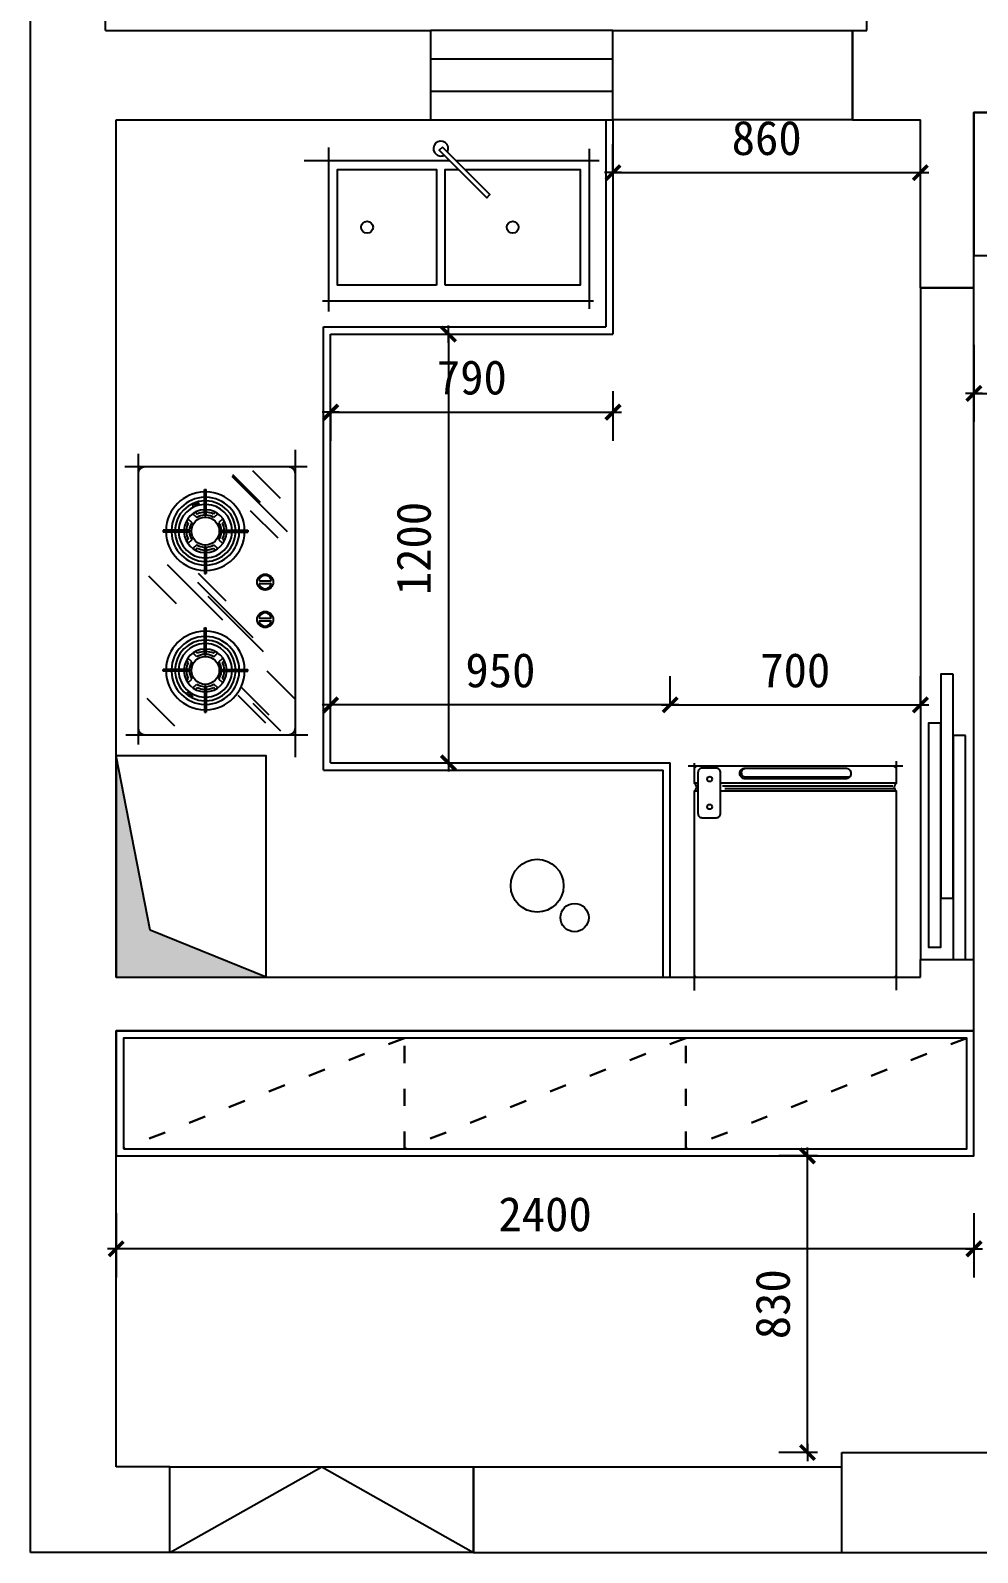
# Model space of a CAD drawing. Header units: millimetres. Extents: x -113526 to 211532, y -79714 to 28306.
# Drawn here: x 124862 to 127512, y -13280 to -9020 of the extents above; entities that cross this region are included whole.
import ezdxf

# ---------------------------------------------------------------- set-up
doc = ezdxf.new("R2010")
doc.units = ezdxf.units.MM
doc.header["$PDMODE"] = 35
doc.linetypes.add('ACAD_ISO03W100', pattern=[30, 12, -18])
doc.linetypes.add('CONTINOUS', pattern=[0])
doc.layers.add('墙线', color=7, linetype='CONTINOUS', lineweight=30)
doc.styles.add('标准', font='simhei.ttf')
doc.dimstyles.new('A3 HBA_80', dxfattribs={"dimscale": 80, "dimtxt": 2, "dimasz": 0.03, "dimexe": 2, "dimexo": 2.5, "dimgap": 0.6, "dimtad": 1, "dimdec": 0, "dimzin": 0, "dimdsep": 46, "dimtxsty": '标准', "dimblk": 'HBA_DIMENSION_TICK', "dimcen": 0, "dimclrd": 1, "dimclre": 1, "dimclrt": 2, "dimadec": 0, "dimazin": 0, "dimtfac": 1, "dimtdec": 0, "dimtix": 1, "dimtmove": 2, "dimatfit": 3, "dimldrblk": 'DOT', "dimfxl": 1, "dimtvp": 1, "dimtolj": 1, "dimtzin": 0, "dimarcsym": 0})

# ---------------------------------------------------------------- blocks, each defined once
blk = doc.blocks.new('A$C6AF918BA')
blk.add_hatch(color=8).paths.add_polyline_path([(44.8, 176.2, -0.749533), (19.5, 177.5, 0.416306), (34.4, 162.5, 0.414214), (49.2, 177.4), (49.2, 458.6, 0.201201), (44.8, 469.2)])
at = {"color": 4}
for p, q in [((61, 601.4, 0), (0, 601.4, 0)), ((14, 618.5, 0), (14, 18.4, 0)), ((61, 601.4, 0), (61, 109, 0)), ((84.1, 601.4, 0), (84.1, 109, 0)), ((640.6, 601.4, 0), (84.1, 601.4, 0)), ((604.7, 0, 0), (604.7, 634.1, 0)), ((5.1, 34.6, 0), (61, 34.6, 0)), ((84.1, 34.6, 0), (641.2, 34.6, 0))]:
    blk.add_line(p, q, dxfattribs=at)
at = {"color": 8}
for p, q in [((69.5, 591.1, 0), (69.5, 113.8, 0)), ((77.6, 594.8, 0), (77.6, 120.5, 0)), ((61, 45.4, 0), (61, 34.6, 0)), ((84.1, 45.4, 0), (84.1, 34.6, 0))]:
    blk.add_line(p, q, dxfattribs=at)
at = {"color": 8, "elevation": 0}
blk.add_lwpolyline([(49.2, 458.6), (49.2, 177.4, -0.414214), (34.4, 162.5), (34.4, 162.5, -0.414214), (19.5, 177.4), (19.5, 458.6, -0.414214), (34.4, 473.5), (34.4, 473.5, -0.414214)], format="xyb", close=True, dxfattribs=at)
blk.add_lwpolyline([(44.8, 469.2), (44.8, 176.2, -0.749582), (19.5, 177.5)], format="xyb", dxfattribs=at)
at = {"color": 4, "elevation": 0}
blk.add_lwpolyline([(19.3, 96.6), (19.3, 57.7, 0.414214), (31.6, 45.4), (145.8, 45.4, 0.414214), (158.1, 57.7), (158.1, 96.6, 0.414214), (145.8, 109), (31.6, 109, 0.414214)], format="xyb", close=True, dxfattribs=at)
at = {"color": 8}
for centre in [(49.8, 78.4, 0), (127.6, 78.4, 0)]:
    blk.add_circle(centre, 6.94, dxfattribs=at)
at = {"color": 4}
for centre, radius, start, end in [((24, 591.4, 0), 10, 90, 175.4783), ((72.6, 608.3, 0), 13.4, 210.606, 329.394), ((594.7, 591.4, 0), 10, 0, 90), ((24, 44.6, 0), 10, 184.5217, 270), ((594.7, 44.6, 0), 10, 270, 0), ((72.6, 27.7, 0), 13.4, 30.606, 149.394)]:
    blk.add_arc(centre, radius, start, end, dxfattribs=at)
blk = doc.blocks.new('A$C42CA00B0')
at = {"color": 4}
for p, q in [((812.9, 1.6), (812.9, 512)), ((849.2, 474.5), (36, 474.5)), ((62.9, 508.9), (62.9, 0)), ((0, 34.5), (860.2, 34.5))]:
    blk.add_line(p, q, dxfattribs=at)
at = {"color": 8}
for p, q in [((86.8, 371.3), (164.2, 448.7)), ((429.2, 367.4), (506.6, 444.8)), ((240.5, 331.2), (240.5, 404)), ((240.5, 404), (245.5, 404)), ((245.5, 331.2), (245.5, 404)), ((383.8, 237.2), (538.6, 392)), ((630.3, 331.2), (630.3, 404)), ((635.3, 404), (630.3, 404)), ((635.3, 331.2), (635.3, 404)), ((189.8, 314), (195, 308.8)), ((194.1, 321.1), (204.9, 310.2)), ((208.2, 335.2), (219, 324.4)), ((215.2, 339.5), (220.4, 334.3)), ((265.5, 334.3), (270.7, 339.5)), ((266.9, 324.4), (277.7, 335.2)), ((281.1, 310.2), (291.9, 321.1)), ((290.9, 308.8), (296.2, 314)), ((334.5, 152.4), (489.3, 307.2)), ((437.1, 228.3), (514.5, 305.7)), ((584.8, 308.8), (579.6, 314)), ((594.7, 310.2), (583.9, 321.1)), ((608.9, 324.4), (598, 335.2)), ((610.3, 334.3), (605.1, 339.5)), ((660.5, 339.5), (655.3, 334.3)), ((667.6, 335.2), (656.8, 324.4)), ((681.7, 321.1), (670.9, 310.2)), ((686, 314), (680.8, 308.8)), ((126.1, 288.8), (126.1, 283.8)), ((198, 288.8), (126.1, 288.8)), ((198, 283.8), (126.1, 283.8)), ((189.8, 258.5), (195, 263.8)), ((194.1, 251.5), (204.9, 262.3)), ((281.1, 262.3), (291.9, 251.5)), ((287.9, 288.8), (361.9, 288.8)), ((287.9, 283.8), (361.9, 283.8)), ((290.9, 263.8), (296.2, 258.5)), ((295, 123.8), (449.8, 278.6)), ((361.9, 288.8), (361.9, 283.8)), ((587.9, 288.8), (513.9, 288.8)), ((513.9, 288.8), (513.9, 283.8)), ((587.9, 283.8), (513.9, 283.8)), ((584.8, 263.8), (579.6, 258.5)), ((594.7, 262.3), (583.9, 251.5)), ((681.7, 251.5), (670.9, 262.3)), ((677.7, 288.8), (749.7, 288.8)), ((677.7, 283.8), (749.7, 283.8)), ((686, 258.5), (680.8, 263.8)), ((749.7, 288.8), (749.7, 283.8)), ((208.2, 237.4), (219, 248.2)), ((215.2, 233.1), (220.4, 238.3)), ((240.5, 241.4), (240.5, 167.8)), ((245.5, 241.4), (245.5, 167.8)), ((265.5, 238.3), (270.7, 233.1)), ((266.9, 248.2), (277.7, 237.4)), ((608.9, 248.2), (598, 237.4)), ((610.3, 238.3), (605.1, 233.1)), ((630.3, 241.4), (630.3, 167.8)), ((635.3, 241.4), (635.3, 167.8)), ((660.5, 233.1), (655.3, 238.3)), ((667.6, 237.4), (656.8, 248.2)), ((95.7, 116.9), (173.1, 194.3)), ((117.4, 108.1), (194.8, 185.4)), ((630.5, 56.8), (785.3, 211.6)), ((713.4, 131.7), (790.8, 209.1)), ((73, 75.5), (150.4, 152.9)), ((240.5, 167.8), (245.5, 167.8)), ((381.5, 134.3), (381.5, 103.6)), ((389.5, 134.3), (389.5, 103.6)), ((486.2, 134.3), (486.2, 103.6)), ((494.2, 134.3), (494.2, 103.6)), ((612.7, 82.4), (690.1, 159.8)), ((635.3, 167.8), (630.3, 167.8)), ((724.2, 76.5), (801.6, 153.9)), ((163.8, 36.1), (241.2, 113.5))]:
    blk.add_line(p, q, dxfattribs=at)
for centre, radius in [((172.3, 325.8), 3.58), ((178.2, 334.9), 3.58), ((243, 286.3), 39), ((632.8, 286.3), 39), ((705.7, 318.2), 3.58), ((709.7, 307.6), 3.58), ((385.5, 119), 22.5), ((490.2, 119), 22.5)]:
    blk.add_circle(centre, radius, dxfattribs=at)
at = {"color": 4}
for centre, start, end in [((82.9, 454.5), 90, 180), ((792.9, 454.5), 0, 90), ((82.9, 54.5), 180, 270), ((792.9, 54.5), 270, 0)]:
    blk.add_arc(centre, 20, start, end, dxfattribs=at)
at = {"color": 8}
for centre, radius, start, end in [((243, 286.3), 110, 91.3023, 178.6977), ((243, 286.3), 110, 1.3023, 88.6977), ((632.8, 286.3), 110, 91.3023, 178.6977), ((632.8, 286.3), 110, 1.3023, 88.6977), ((243, 286.3), 95, 91.5918, 178.4082), ((243, 286.3), 85, 91.6854, 178.3146), ((243, 286.3), 75, 91.9102, 178.0898), ((243, 286.3), 60, 92.388, 177.612), ((243, 286.3), 85, 1.6854, 88.3146), ((243, 286.3), 75, 1.9102, 88.0898), ((243, 286.3), 60, 2.388, 87.612), ((243, 286.3), 95, 1.5918, 88.4082), ((632.8, 286.3), 95, 91.5918, 178.4082), ((632.8, 286.3), 85, 91.6854, 178.3146), ((632.8, 286.3), 75, 91.9102, 178.0898), ((632.8, 286.3), 60, 92.388, 177.612), ((632.8, 286.3), 85, 1.6854, 88.3146), ((632.8, 286.3), 75, 1.9102, 88.0898), ((632.8, 286.3), 60, 2.388, 87.612), ((632.8, 286.3), 95, 1.5918, 88.4082), ((243, 286.3), 53, 154.8539, 177.2964), ((243, 286.3), 45, 147.8396, 176.8153), ((243, 286.3), 45, 93.1847, 122.1604), ((243, 286.3), 53, 92.7036, 115.1461), ((243, 331.5), 2.52, 186.7354, 353.2646), ((243, 286.3), 53, 64.8539, 87.2964), ((243, 286.3), 45, 57.8396, 86.8153), ((243, 286.3), 45, 3.1847, 32.1604), ((243, 286.3), 53, 2.7036, 25.1461), ((632.8, 286.3), 53, 154.8539, 177.2964), ((632.8, 286.3), 45, 147.8396, 176.8153), ((632.8, 286.3), 45, 93.1847, 122.1604), ((632.8, 286.3), 53, 92.7036, 115.1461), ((632.8, 331.4), 2.51, 183.9579, 356.0421), ((632.8, 286.3), 53, 64.8539, 87.2964), ((632.8, 286.3), 45, 57.8396, 86.8153), ((632.8, 286.3), 45, 3.1847, 32.1604), ((632.8, 286.3), 53, 2.7036, 25.1461), ((243, 286.3), 110, 181.3023, 268.6977), ((243, 286.3), 95, 181.5918, 268.4082), ((243, 286.3), 85, 181.6854, 268.3146), ((243, 286.3), 75, 181.9102, 268.0898), ((243, 286.3), 60, 182.388, 267.612), ((243, 286.3), 53, 182.7036, 205.1461), ((197.2, 286.3), 2.64, 288.751, 71.249), ((243, 286.3), 45, 183.1847, 212.1604), ((243, 286.3), 110, 271.3023, 358.6977), ((243, 286.3), 85, 271.6854, 358.3146), ((243, 286.3), 60, 272.388, 357.612), ((243, 286.3), 75, 271.9102, 358.0898), ((243, 286.3), 95, 271.5918, 358.4082), ((243, 286.3), 45, 327.8396, 356.8153), ((288.8, 286.3), 2.67, 110.5507, 249.4493), ((243, 286.3), 53, 334.8539, 357.2964), ((632.8, 286.3), 110, 181.3023, 268.6977), ((632.8, 286.3), 95, 181.5918, 268.4082), ((632.8, 286.3), 85, 181.6854, 268.3146), ((632.8, 286.3), 75, 181.9102, 268.0898), ((632.8, 286.3), 60, 182.388, 267.612), ((632.8, 286.3), 53, 182.7036, 205.1461), ((587, 286.3), 2.63, 288.412, 71.588), ((632.8, 286.3), 45, 183.1847, 212.1604), ((632.8, 286.3), 110, 271.3023, 358.6977), ((632.8, 286.3), 60, 272.388, 357.612), ((632.8, 286.3), 75, 271.9102, 358.0898), ((632.8, 286.3), 85, 271.6854, 358.3146), ((632.8, 286.3), 95, 271.5918, 358.4082), ((632.8, 286.3), 45, 327.8396, 356.8153), ((678.4, 286.3), 2.58, 104.2945, 255.7055), ((632.8, 286.3), 53, 334.8539, 357.2964), ((243, 286.3), 45, 237.8396, 266.8153), ((243, 286.3), 53, 244.8539, 267.2964), ((243, 240.4), 2.69, 21.7885, 158.2115), ((243, 286.3), 45, 273.1847, 302.1604), ((243, 286.3), 53, 272.7036, 295.1461), ((632.8, 286.3), 45, 237.8396, 266.8153), ((632.8, 286.3), 53, 244.8539, 267.2964), ((632.8, 240.5), 2.63, 17.9418, 162.0582), ((632.8, 286.3), 45, 273.1847, 302.1604), ((632.8, 286.3), 53, 272.7036, 295.1461), ((385.5, 119), 18.5, 111.3237, 248.6763), ((379.5, 134.3), 2, 0, 111.3237), ((391.5, 134.3), 2, 68.6763, 180), ((385.5, 119), 18.5, 291.3237, 68.6763), ((490.2, 119), 18.5, 111.3237, 248.6763), ((484.2, 134.3), 2, 0, 111.3237), ((496.2, 134.3), 2, 68.6763, 180), ((490.2, 119), 18.5, 291.3237, 68.6763), ((379.5, 103.6), 2, 248.6763, 0), ((391.5, 103.6), 2, 180, 291.3237), ((484.2, 103.6), 2, 248.6763, 0), ((496.2, 103.6), 2, 180, 291.3237)]:
    blk.add_arc(centre, radius, start, end, dxfattribs=at)
blk = doc.blocks.new('HBA_DIMENSION_TICK')
at = {"color": 0, "linetype": 'ByBlock'}
for p, q in [((-10, 0), (0, 0)), ((0, 0), (10, 0))]:
    blk.add_line(p, q, dxfattribs=at)
at = {"color": 50, "linetype": 'ByBlock'}
blk.add_solid([(-10, -7), (-7, -10), (7, 10), (10, 7)], dxfattribs=at)
blk = doc.blocks.new('*D220')
at = {"color": 157, "lineweight": -2, "transparency": 16777216}
for p, q in [((126492.1, -9417.7), (126492.1, -9337.7)), ((127352.1, -9417.7), (127352.1, -9337.7)), ((126494.5, -9417.7), (127349.7, -9417.7))]:
    blk.add_line(p, q, dxfattribs=at)
at = {"layer": 'Defpoints', "color": 0, "transparency": 16777216}
for p in [(127352.1, -9417.7), (126492.1, -9469.8), (127352.1, -9469.8)]:
    blk.add_point(p, dxfattribs=at)
at = {"color": 157, "lineweight": -2, "transparency": 16777216, "xscale": 2.4, "yscale": 2.4, "zscale": 2.4, "rotation": 180}
blk.add_blockref('HBA_DIMENSION_TICK', (126492.1, -9417.7), dxfattribs=at)
at = {"color": 157, "lineweight": -2, "transparency": 16777216, "xscale": 2.4, "yscale": 2.4, "zscale": 2.4}
blk.add_blockref('HBA_DIMENSION_TICK', (127352.1, -9417.7), dxfattribs=at)
at = {"color": 2, "transparency": 16777216, "insert": (126922.1, -9321.2), "char_height": 96, "attachment_point": 5, "style": '标准'}
blk.add_mtext('\\A1;860', dxfattribs=at)
blk = doc.blocks.new('_Dot')
at = {"color": 0, "linetype": 'ByBlock', "lineweight": -2}
blk.add_line((-0.5, 0), (-1, 0), dxfattribs=at)
at = {"color": 0, "linetype": 'ByBlock', "const_width": 0.5}
blk.add_lwpolyline([(-0.25, 0, 1), (0.25, 0, 1)], format="xyb", close=True, dxfattribs=at)
blk = doc.blocks.new('fgjmjgf')
at = {"color": 4}
for p, q in [((125696, -9347.6), (125696, -9805.9)), ((126425, -9350.8), (126425, -9799.1)), ((125628.2, -9383.6), (126034.7, -9383.6)), ((125696, -9383.6), (125696, -9757.6)), ((126052.3, -9383.6), (126453.7, -9383.6)), ((125679.1, -9776.3), (126437.6, -9776.3)), ((125696, -9776.3), (126425, -9776.3))]:
    blk.add_line(p, q, dxfattribs=at)
at = {"color": 250}
for p, q in [((126077.2, -9408.6), (126400, -9408.6)), ((126400, -9408.6), (126400, -9732.7))]:
    blk.add_line(p, q, dxfattribs=at)
at = {"color": 4}
blk.add_lwpolyline([(126014.7, -9346), (126005.8, -9354.8), (126139, -9488), (126147.9, -9479.2)], close=True, dxfattribs=at)
blk.add_lwpolyline([(126014.7, -9346), (126005.8, -9354.8), (126139, -9488), (126147.9, -9479.2)], close=True, dxfattribs=at)
at = {"color": 250}
blk.add_lwpolyline([(125997.8, -9732.7), (125720.9, -9732.7), (125720.9, -9408.6), (125997.8, -9408.6)], close=True, dxfattribs=at)
blk.add_lwpolyline([(125997.8, -9732.7), (125720.9, -9732.7), (125720.9, -9408.6), (125997.8, -9408.6)], close=True, dxfattribs=at)
for points in [[(126022.7, -9732.7), (126022.7, -9408.6), (126059.6, -9408.6)], [(126022.7, -9732.7), (126022.7, -9408.6), (126059.6, -9408.6)], [(126077.2, -9408.6), (126400, -9408.6), (126400, -9732.7), (126022.7, -9732.7)]]:
    blk.add_lwpolyline(points, dxfattribs=at)
at = {"color": 4}
for centre in [(125804, -9570.6), (125804, -9570.6), (126211.4, -9570.6), (126211.4, -9570.6)]:
    blk.add_circle(centre, 16.6, dxfattribs=at)
blk.add_arc((126010.3, -9350.4), 20.8, 332.4576, 297.5424, dxfattribs=at)
blk = doc.blocks.new('*D224')
at = {"color": 157, "lineweight": -2, "transparency": 16777216}
for p, q in [((127064.5, -12169.7), (126956.2, -12169.7)), ((127036.2, -12997.3), (127036.2, -12172.1)), ((127064.5, -12999.7), (126956.2, -12999.7))]:
    blk.add_line(p, q, dxfattribs=at)
at = {"layer": 'Defpoints', "color": 0, "transparency": 16777216}
for p in [(127036.2, -12169.7), (127224.5, -12169.7), (127224.5, -12999.7)]:
    blk.add_point(p, dxfattribs=at)
at = {"color": 157, "lineweight": -2, "transparency": 16777216, "xscale": 2.4, "yscale": 2.4, "zscale": 2.4}
for p, rotation in [((127036.2, -12169.7), 90), ((127036.2, -12999.7), 270)]:
    blk.add_blockref('HBA_DIMENSION_TICK', p, dxfattribs=dict(at, rotation=rotation))
at = {"color": 2, "transparency": 16777216, "insert": (126939.6, -12584.7), "char_height": 96, "attachment_point": 5, "rotation": 90, "style": '标准'}
blk.add_mtext('\\A1;830', dxfattribs=at)
blk = doc.blocks.new('*D225')
at = {"color": 157, "lineweight": -2, "transparency": 16777216}
for p, q in [((125102.1, -12329.7), (125102.1, -12509.7)), ((127502.1, -12329.7), (127502.1, -12509.7)), ((127499.7, -12429.7), (125104.5, -12429.7))]:
    blk.add_line(p, q, dxfattribs=at)
at = {"layer": 'Defpoints', "color": 0, "transparency": 16777216}
for p in [(125102.1, -12169.7), (127502.1, -12169.7), (125102.1, -12429.7)]:
    blk.add_point(p, dxfattribs=at)
at = {"color": 157, "lineweight": -2, "transparency": 16777216, "xscale": 2.4, "yscale": 2.4, "zscale": 2.4, "rotation": 180}
blk.add_blockref('HBA_DIMENSION_TICK', (125102.1, -12429.7), dxfattribs=at)
at = {"color": 157, "lineweight": -2, "transparency": 16777216, "xscale": 2.4, "yscale": 2.4, "zscale": 2.4}
blk.add_blockref('HBA_DIMENSION_TICK', (127502.1, -12429.7), dxfattribs=at)
at = {"color": 2, "transparency": 16777216, "insert": (126302.1, -12333.2), "char_height": 96, "attachment_point": 5, "style": '标准'}
blk.add_mtext('\\A1;2400', dxfattribs=at)
blk = doc.blocks.new('*D269')
at = {"color": 157, "lineweight": -2, "transparency": 16777216}
for p, q in [((127662.1, -9739.7), (127843.5, -9739.7)), ((127763.5, -9742.1), (127763.5, -11617.4)), ((127638.1, -11619.8), (127843.5, -11619.8))]:
    blk.add_line(p, q, dxfattribs=at)
at = {"layer": 'Defpoints', "color": 0, "transparency": 16777216}
for p in [(127502.1, -9739.7), (127478.1, -11619.8), (127763.5, -11619.8)]:
    blk.add_point(p, dxfattribs=at)
at = {"color": 157, "lineweight": -2, "transparency": 16777216, "xscale": 2.4, "yscale": 2.4, "zscale": 2.4}
for p, rotation in [((127763.5, -9739.7), 90), ((127763.5, -11619.8), 270)]:
    blk.add_blockref('HBA_DIMENSION_TICK', p, dxfattribs=dict(at, rotation=rotation))
at = {"color": 2, "transparency": 16777216, "insert": (127667, -10679.8), "char_height": 96, "attachment_point": 5, "rotation": 90, "style": '标准'}
blk.add_mtext('\\A1;1880', dxfattribs=at)
blk = doc.blocks.new('*D270')
at = {"color": 157, "lineweight": -2, "transparency": 16777216}
for p, q in [((128702.1, -9809.7), (128702.1, -10115.6)), ((127502.1, -9899.7), (127502.1, -10115.6)), ((127504.5, -10035.6), (128699.7, -10035.6))]:
    blk.add_line(p, q, dxfattribs=at)
at = {"layer": 'Defpoints', "color": 0, "transparency": 16777216}
for p in [(128702.1, -9649.7), (127502.1, -9739.7), (128702.1, -10035.6)]:
    blk.add_point(p, dxfattribs=at)
at = {"color": 157, "lineweight": -2, "transparency": 16777216, "xscale": 2.4, "yscale": 2.4, "zscale": 2.4, "rotation": 180}
blk.add_blockref('HBA_DIMENSION_TICK', (127502.1, -10035.6), dxfattribs=at)
at = {"color": 157, "lineweight": -2, "transparency": 16777216, "xscale": 2.4, "yscale": 2.4, "zscale": 2.4}
blk.add_blockref('HBA_DIMENSION_TICK', (128702.1, -10035.6), dxfattribs=at)
at = {"color": 2, "transparency": 16777216, "insert": (128102.1, -9939.1), "char_height": 96, "attachment_point": 5, "style": '标准'}
blk.add_mtext('\\A1;1200', dxfattribs=at)
blk = doc.blocks.new('*D274')
at = {"color": 157, "lineweight": -2, "transparency": 16777216}
for p, q in [((126031.6, -9869.7), (126111.6, -9869.7)), ((126031.6, -9872.1), (126031.6, -11067.3)), ((126031.6, -11069.7), (126111.6, -11069.7))]:
    blk.add_line(p, q, dxfattribs=at)
at = {"layer": 'Defpoints', "color": 0, "transparency": 16777216}
for p in [(126004.7, -9869.7), (126004.7, -11069.7), (126031.6, -11069.7)]:
    blk.add_point(p, dxfattribs=at)
at = {"color": 157, "lineweight": -2, "transparency": 16777216, "xscale": 2.4, "yscale": 2.4, "zscale": 2.4}
for p, rotation in [((126031.6, -9869.7), 90), ((126031.6, -11069.7), 270)]:
    blk.add_blockref('HBA_DIMENSION_TICK', p, dxfattribs=dict(at, rotation=rotation))
at = {"color": 2, "transparency": 16777216, "insert": (125935, -10469.7), "char_height": 96, "attachment_point": 5, "rotation": 90, "style": '标准'}
blk.add_mtext('\\A1;1200', dxfattribs=at)
blk = doc.blocks.new('*D275')
at = {"color": 157, "lineweight": -2, "transparency": 16777216}
for p, q in [((125702.1, -10907.4), (125702.1, -10827.4)), ((126652.1, -10909.7), (126652.1, -10827.4)), ((126649.7, -10907.4), (125704.5, -10907.4))]:
    blk.add_line(p, q, dxfattribs=at)
at = {"layer": 'Defpoints', "color": 0, "transparency": 16777216}
for p in [(125702.1, -10907.4), (125702.1, -10938.1), (126652.1, -11069.7)]:
    blk.add_point(p, dxfattribs=at)
at = {"color": 157, "lineweight": -2, "transparency": 16777216, "xscale": 2.4, "yscale": 2.4, "zscale": 2.4, "rotation": 180}
blk.add_blockref('HBA_DIMENSION_TICK', (125702.1, -10907.4), dxfattribs=at)
at = {"color": 157, "lineweight": -2, "transparency": 16777216, "xscale": 2.4, "yscale": 2.4, "zscale": 2.4}
blk.add_blockref('HBA_DIMENSION_TICK', (126652.1, -10907.4), dxfattribs=at)
at = {"color": 2, "transparency": 16777216, "insert": (126177.1, -10810.9), "char_height": 96, "attachment_point": 5, "style": '标准'}
blk.add_mtext('\\A1;950', dxfattribs=at)
blk = doc.blocks.new('*D276')
at = {"color": 157, "lineweight": -2, "transparency": 16777216}
for p, q in [((126652.1, -10909.7), (126652.1, -10827.4)), ((127352.1, -10909.7), (127352.1, -10827.4)), ((126654.5, -10907.4), (127349.7, -10907.4))]:
    blk.add_line(p, q, dxfattribs=at)
at = {"layer": 'Defpoints', "color": 0, "transparency": 16777216}
for p in [(127352.1, -10907.4), (126652.1, -11069.7), (127352.1, -11069.7)]:
    blk.add_point(p, dxfattribs=at)
at = {"color": 157, "lineweight": -2, "transparency": 16777216, "xscale": 2.4, "yscale": 2.4, "zscale": 2.4, "rotation": 180}
blk.add_blockref('HBA_DIMENSION_TICK', (126652.1, -10907.4), dxfattribs=at)
at = {"color": 157, "lineweight": -2, "transparency": 16777216, "xscale": 2.4, "yscale": 2.4, "zscale": 2.4}
blk.add_blockref('HBA_DIMENSION_TICK', (127352.1, -10907.4), dxfattribs=at)
at = {"color": 2, "transparency": 16777216, "insert": (127002.1, -10810.9), "char_height": 96, "attachment_point": 5, "style": '标准'}
blk.add_mtext('\\A1;700', dxfattribs=at)
blk = doc.blocks.new('*D290')
at = {"color": 157, "lineweight": -2, "transparency": 16777216}
for p, q in [((126492.1, -10029.7), (126492.1, -10168)), ((125702.1, -10088), (125702.1, -10168)), ((125704.5, -10088), (126489.7, -10088))]:
    blk.add_line(p, q, dxfattribs=at)
at = {"layer": 'Defpoints', "color": 0, "transparency": 16777216}
for p in [(126492.1, -9869.7), (125702.1, -9983.9), (126492.1, -10088)]:
    blk.add_point(p, dxfattribs=at)
at = {"color": 157, "lineweight": -2, "transparency": 16777216, "xscale": 2.4, "yscale": 2.4, "zscale": 2.4, "rotation": 180}
blk.add_blockref('HBA_DIMENSION_TICK', (125702.1, -10088), dxfattribs=at)
at = {"color": 157, "lineweight": -2, "transparency": 16777216, "xscale": 2.4, "yscale": 2.4, "zscale": 2.4}
blk.add_blockref('HBA_DIMENSION_TICK', (126492.1, -10088), dxfattribs=at)
at = {"color": 2, "transparency": 16777216, "insert": (126097.1, -9991.4), "char_height": 96, "attachment_point": 5, "style": '标准'}
blk.add_mtext('\\A1;790', dxfattribs=at)
blk = doc.blocks.new('*D372')
at = {"color": 157, "lineweight": -2, "transparency": 16777216}
for p, q in [((126031.6, -9869.7), (126111.6, -9869.7)), ((126031.6, -9872.1), (126031.6, -11067.3)), ((126031.6, -11069.7), (126111.6, -11069.7))]:
    blk.add_line(p, q, dxfattribs=at)
at = {"layer": 'Defpoints', "color": 0, "transparency": 16777216}
for p in [(126004.7, -9869.7), (126004.7, -11069.7), (126031.6, -11069.7)]:
    blk.add_point(p, dxfattribs=at)
at = {"color": 157, "lineweight": -2, "transparency": 16777216, "xscale": 2.4, "yscale": 2.4, "zscale": 2.4}
for p, rotation in [((126031.6, -9869.7), 90), ((126031.6, -11069.7), 270)]:
    blk.add_blockref('HBA_DIMENSION_TICK', p, dxfattribs=dict(at, rotation=rotation))
at = {"color": 2, "transparency": 16777216, "insert": (125935, -10469.7), "char_height": 96, "attachment_point": 5, "rotation": 90, "style": '标准'}
blk.add_mtext('\\A1;1200', dxfattribs=at)

msp = doc.modelspace()

# ---------------------------------------------------------------- hatches: boundary and pattern name
at = {"ltscale": 200}
msp.add_hatch(color=8, dxfattribs=at).paths.add_polyline_path([(125522.1, -11669.7), (125197.4, -11538.2), (125102.1, -11049.7), (125102.1, -11669.7)])

# ---------------------------------------------------------------- linework, layer by layer
for p, q in [((124862.1, -13279.7), (124862.1, -6919.7)), ((125072.1, -9019.7), (125072.1, -6919.7)), ((127202.1, -9019.7), (127202.1, -8599.7)), ((125072.1, -9019.7), (125982.1, -9019.7)), ((125982.1, -9269.7), (125982.1, -9019.7)), ((126492.1, -9269.7), (126492.1, -9019.7)), ((127162.1, -9019.7), (127202.1, -9019.7)), ((127162.1, -9269.7), (127162.1, -9019.7)), ((125102.1, -11669.7), (125102.1, -9269.7)), ((125102.1, -9269.7), (125982.1, -9269.7)), ((127162.1, -9269.7), (127352.1, -9269.7)), ((127352.1, -9739.7), (127352.1, -9269.7)), ((127502.1, -9739.7), (127502.1, -9249.7)), ((127502.1, -9249.7), (130102.1, -9249.7)), ((127352.1, -9739.7), (127502.1, -9739.7)), ((127352.1, -11669.7), (127352.1, -11619.8)), ((127352.1, -11619.8), (127502.1, -11619.8)), ((127502.1, -11819.7), (127502.1, -11619.8)), ((125102.1, -11669.7), (127352.1, -11669.7)), ((125102.1, -13039.7), (125102.1, -11819.7)), ((125102.1, -11819.7), (127502.1, -11819.7)), ((127132.1, -13279.7), (127132.1, -12999.7)), ((127132.1, -12999.7), (129582.1, -12999.7)), ((125252.1, -13039.7), (125102.1, -13039.7)), ((125252.1, -13279.7), (125252.1, -13039.7)), ((126102.1, -13279.7), (126102.1, -13039.7)), ((126102.1, -13039.7), (127132.1, -13039.7)), ((125252.1, -13279.7), (124862.1, -13279.7)), ((126102.1, -13279.7), (135642.1, -13279.7))]:
    msp.add_line(p, q, dxfattribs=at)
at = {"color": 4, "ltscale": 200}
for p, q in [((126492.1, -9019.7), (125982.1, -9019.7)), ((125982.1, -9269.7), (126492.1, -9269.7)), ((125702.1, -11069.7), (125702.1, -9869.7)), ((125702.1, -9869.7), (126492.1, -9869.7)), ((125702.1, -11069.7), (126652.1, -11069.7)), ((126652.1, -11669.7), (126652.1, -11069.7))]:
    msp.add_line(p, q, dxfattribs=at)
at = {"color": 8, "ltscale": 200}
for p, q in [((126492.1, -9099.7), (125982.1, -9099.7)), ((125982.1, -9189.7), (126492.1, -9189.7)), ((125682.1, -11089.7), (125682.1, -9849.7)), ((125682.1, -9849.7), (126472.1, -9849.7)), ((125682.1, -11089.7), (126632.1, -11089.7)), ((126632.1, -11669.7), (126632.1, -11089.7))]:
    msp.add_line(p, q, dxfattribs=at)
at = {"color": 8}
msp.add_line((126472.1, -9269.7), (126472.1, -9849.7), dxfattribs=at)
at = {"color": 4}
msp.add_line((126492.1, -9269.7), (126492.1, -9869.7), dxfattribs=at)
at = {"color": 8, "ltscale": 200}
for points in [[(127162.1, -9019.7), (127162.1, -9269.7), (126492.1, -9269.7), (126492.1, -9019.7)], [(127352.1, -9739.7), (127352.1, -11619.8), (127502.1, -11619.8), (127502.1, -9739.7)], [(126102.1, -13039.7), (126102.1, -13279.7), (125252.1, -13279.7), (125252.1, -13039.7)]]:
    msp.add_lwpolyline(points, close=True, dxfattribs=at)
at = {"color": 4}
for points in [[(127502.1, -9649.7), (128702.1, -9649.7), (128702.1, -9249.7), (127502.1, -9249.7)], [(127443.8, -10821.2), (127409.6, -10821.2), (127409.6, -11447.9), (127443.8, -11447.9)], [(127409.6, -10958.5), (127375.3, -10958.5), (127375.3, -11585.1), (127409.6, -11585.1)], [(127478.1, -10993.1), (127443.8, -10993.1), (127443.8, -11619.8), (127478.1, -11619.8)], [(125102.1, -12169.7), (127502.1, -12169.7), (127502.1, -11819.7), (125102.1, -11819.7)]]:
    msp.add_lwpolyline(points, close=True, dxfattribs=at)
at = {"ltscale": 200}
msp.add_lwpolyline([(125102.1, -11049.7), (125102.1, -11669.7), (125522.1, -11669.7), (125522.1, -11049.7)], close=True, dxfattribs=at)
msp.add_lwpolyline([(125522.1, -11669.7), (125197.4, -11538.2), (125102.1, -11049.7)], dxfattribs=at)
at = {"color": 8}
msp.add_lwpolyline([(125122.1, -12149.7), (127482.1, -12149.7), (127482.1, -11839.7), (125122.1, -11839.7)], close=True, dxfattribs=at)
at = {"color": 250}
msp.add_lwpolyline([(125252.1, -13279.7), (125677.1, -13039.7), (126102.1, -13279.7)], dxfattribs=at)
at = {"color": 8}
for centre, radius in [((126280, -11413.4), 74), ((126384.6, -11502.7), 39.6)]:
    msp.add_circle(centre, radius, dxfattribs=at)
at = {"layer": '墙线', "color": 250, "linetype": 'ACAD_ISO03W100', "ltscale": 4}
msp.add_lwpolyline([(127482.1, -11839.7), (126695.5, -12149.7), (126695.5, -11839.7), (125908.8, -12149.7), (125908.8, -11839.7), (125122.1, -12149.7)], dxfattribs=at)

# ---------------------------------------------------------------- block references
at = {"color": 2}
msp.add_blockref('fgjmjgf', (0, 0), dxfattribs=at)
for name, p, rotation in [('A$C42CA00B0', (125637.8, -11053.9), 90), ('A$C6AF918BA', (126684.3, -11065.1, 0), 270)]:
    msp.add_blockref(name, p, dxfattribs=dict(at, rotation=rotation))

# ---------------------------------------------------------------- dimensions: what is measured, and where the dimension line sits
for base, p1, p2, picture, middle in [((127352.1, -9417.7), (126492.1, -9469.8), (127352.1, -9469.8), '*D220', (126922.1, -9321.2)), ((128702.1, -10035.6), (127502.1, -9739.7), (128702.1, -9649.7), '*D270', (128102.1, -9939.1)), ((126492.1, -10088), (125702.1, -9983.9), (126492.1, -9869.7), '*D290', (126097.1, -9991.4)), ((125702.1, -10907.4), (126652.1, -11069.7), (125702.1, -10938.1), '*D275', (126177.1, -10810.9)), ((127352.1, -10907.4), (126652.1, -11069.7), (127352.1, -11069.7), '*D276', (127002.1, -10810.9)), ((125102.1, -12429.7), (127502.1, -12169.7), (125102.1, -12169.7), '*D225', (126302.1, -12333.2))]:
    dim = msp.add_linear_dim(base=base, p1=p1, p2=p2, dimstyle='A3 HBA_80', override={"dimtxt": 1.2, "dimexe": 1, "dimexo": 2, "dimclrd": 157, "dimclre": 157, "dimfxl": 5, "dimfxlon": 1}, dxfattribs=at)
    dim.commit()
    dim.dimension.update_dxf_attribs({"geometry": picture, "text_midpoint": middle})
for base, p1, p2, picture, middle in [((127763.5, -11619.8), (127502.1, -9739.7), (127478.1, -11619.8), '*D269', (127667, -10679.8)), ((126031.6, -11069.7), (126004.7, -9869.7), (126004.7, -11069.7), '*D274', (125935, -10469.7)), ((126031.6, -11069.7), (126004.7, -9869.7), (126004.7, -11069.7), '*D372', (125935, -10469.7)), ((127036.2, -12169.7), (127224.5, -12999.7), (127224.5, -12169.7), '*D224', (126939.6, -12584.7))]:
    dim = msp.add_linear_dim(base=base, p1=p1, p2=p2, angle=90, dimstyle='A3 HBA_80', override={"dimtxt": 1.2, "dimexe": 1, "dimexo": 2, "dimclrd": 157, "dimclre": 157, "dimfxl": 5, "dimfxlon": 1}, dxfattribs=at)
    dim.commit()
    dim.dimension.update_dxf_attribs({"geometry": picture, "text_midpoint": middle})

doc.saveas('drawing.dxf')
